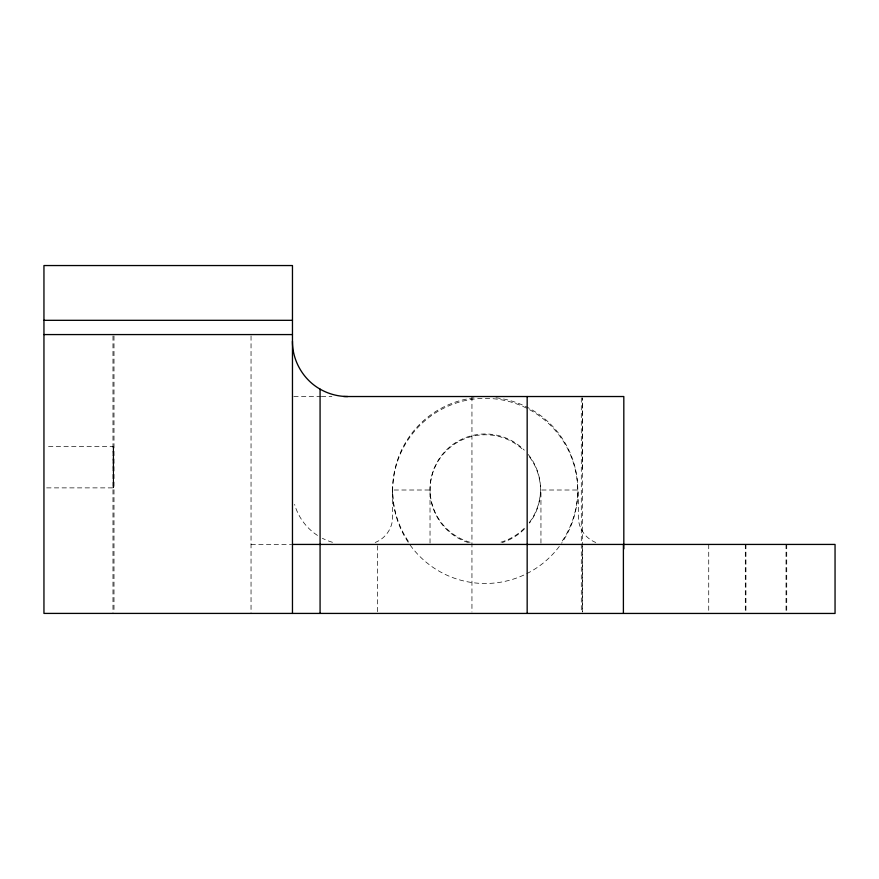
<?xml version="1.0" encoding="UTF-8"?>
<svg xmlns="http://www.w3.org/2000/svg" width="879" height="879" viewBox="0 0 879 879"><rect width="100%" height="100%" fill="white"/><g stroke="black" fill="none" stroke-linecap="round" stroke-linejoin="round"><path stroke-width="0.66" stroke-dasharray="4.39 3.3" d="M113.193 467.178L113.237 446.488L113.237 487.856L113.281 467.178M582.327 468.815L582.392 397.89L582.327 612.037L582.327 543.848M46.664 487.878L113.688 487.878L113.721 478.659L113.688 446.488L46.664 446.466M293.806 396.528L320.747 396.528M321.395 396.528L331.91 396.528M251.042 544.431L291.125 544.431M113.688 446.488L113.732 467.178M392.66 492.141L392.627 489.735M113.677 487.482L113.644 467.178M786.727 544.431L786.727 612.103M786.024 544.431L786.024 612.103M745.941 544.431L745.941 612.103M745.304 544.431L745.304 612.103M708.727 544.431L708.727 612.103M581.294 397.879L581.294 612.059M540.948 543.068L540.948 490.01L578.316 490.01L578.316 516.819A27.612 27.612 0 0 0 595.764 542.486M471.946 396.528L471.946 612.037M430.029 543.068L430.029 490.01L392.66 490.01L392.66 516.819A27.612 27.612 0 0 1 375.212 542.486M377.377 545.782L377.377 612.103M251.042 335.943L251.042 613.41M113.995 335.943L113.995 612.048M112.984 335.943L112.984 613.41M495.965 397.791A92.57 92.57 0 0 1 562.088 541.266M408.394 541.398A92.57 92.57 0 0 1 474.44 397.791M528.158 454.399A55.223 55.223 0 0 1 528.158 524.016M524.334 528.257A55.223 55.223 0 0 1 500.481 542.299M470.089 542.299A55.223 55.223 0 0 1 437.687 461.189A55.223 55.223 0 0 1 524.334 450.158M529.488 456.904A55.234 55.234 0 0 1 529.488 523.104M524.323 529.07A55.234 55.234 0 0 1 502.085 542.618M468.452 542.618A55.234 55.234 0 0 1 438.105 461.255A55.234 55.234 0 0 1 524.323 450.949M332.493 542.299A55.223 55.223 0 0 1 322.318 538.256M317.473 535.421A55.223 55.223 0 0 1 294.597 504.403M559.308 546.408A92.559 92.559 0 0 1 400.659 528.587A92.559 92.559 0 0 1 493.569 398.758A92.559 92.559 0 0 1 561.615 543.178"/><path stroke-width="1.32" d="M320.077 613.41L320.077 389.122C303.222 379.596 292.289 360.654 292.465 341.294M43.95 320.319L292.465 320.319M43.95 334.569L292.465 334.569M343.645 396.528L623.815 396.528L623.815 548.892M292.169 544.431L835.05 544.431L835.05 613.454L43.95 613.41L43.95 265.546L292.465 265.546L292.465 613.454M623.398 544.431L623.398 613.41M527.169 396.528L527.169 613.41M347.688 396.528A55.223 55.223 0 0 1 320.077 389.122"/></g></svg>
